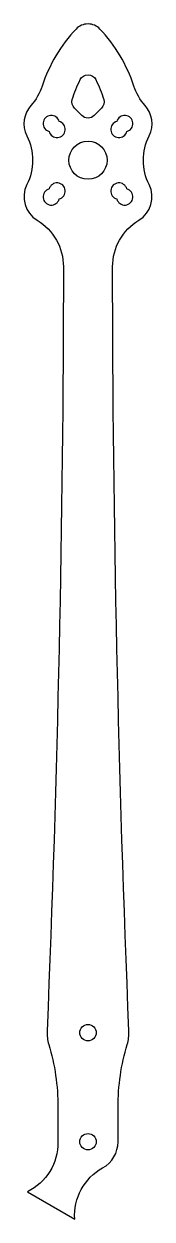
# Model space of a CAD drawing. Header units: millimetres. Extents: x -12 to 12, y -14 to 205.
import ezdxf

# ---------------------------------------------------------------- set-up
doc = ezdxf.new("R2010")
doc.units = ezdxf.units.MM

msp = doc.modelspace()

# ---------------------------------------------------------------- linework, layer by layer
for points in [[(-4.5, 160.45, -0.010013), (-7.49, 20.31, 0.083337), (-7.18, 17.85, -0.072934), (-5.5, 6.36), (-5.5, 0, 0.003554), (-5.5, -0.08, -0.289552), (-11.08, -9.19), (-2.42, -14.19, -0.289552), (2.68, -4.8, 0.271762), (5.5, 0), (5.5, 6.36, -0.072934), (7.18, 17.85, 0.083337), (7.49, 20.31, -0.010013), (4.5, 160.45, -0.262381), (9.31, 169.01, 0.390575), (11.19, 175.52, -0.236434), (11.19, 184.48, 0.307908), (10.44, 190.05, -0.103701), (8.39, 193.61, 0.109795), (2.19, 204.05, 0.432404), (-2.19, 204.05, 0.109795), (-8.39, 193.61, -0.103701), (-10.44, 190.05, 0.307908), (-11.19, 184.48, -0.236434), (-11.19, 175.52, 0.390575), (-9.31, 169.01, -0.262381)], [(1.13, 188.2, -0.414214), (-1.13, 188.2), (-2.47, 189.55, -0.275074), (-2.88, 191.13, -0.044723), (-1.43, 194.78, -0.615641), (1.43, 194.78, -0.044723), (2.88, 191.13, -0.275074), (2.47, 189.55)], [(-7.11, 185.27, 1.732051), (-5.27, 187.11, 1.732051)], [(5.27, 187.11, 1.732051), (7.11, 185.27, 1.732051)], [(-5.27, 172.89, 1.732051), (-7.11, 174.73, 1.732051)], [(7.11, 174.73, 1.732051), (5.27, 172.89, 1.732051)]]:
    msp.add_lwpolyline(points, format="xyb", close=True)
for centre, radius in [((0, 180), 3.5), ((0, 20), 1.5), ((0, 0), 1.5)]:
    msp.add_circle(centre, radius)

doc.saveas('drawing.dxf')
